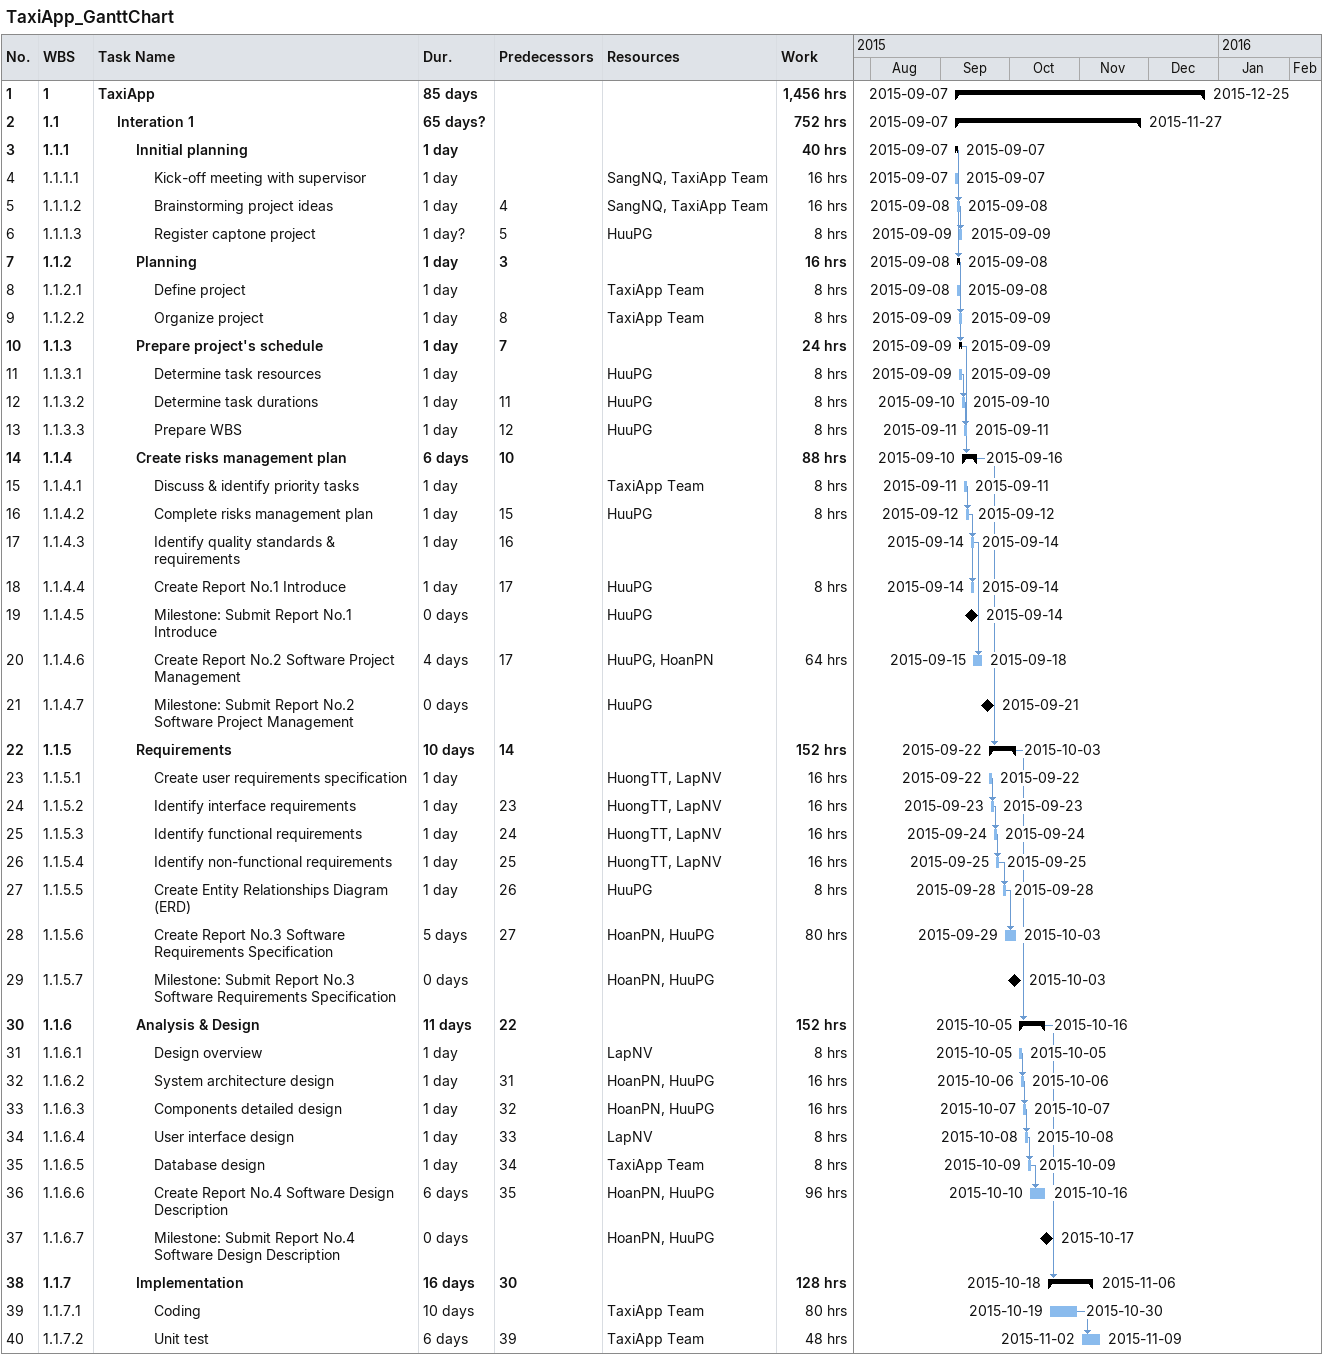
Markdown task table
TaxiApp_GanttChart

| ID | WBS | Task | Duration | Start | Finish | Predecessors | Resources | Work (h) |
|---|---|---|---|---|---|---|---|---|
| 1 | 1 | **TaxiApp** | 85d | 2015-09-07 | 2015-12-25 |  |  | 1456 |
| 2 | 1.1 | **Interation 1** | 65d? | 2015-09-07 | 2015-11-27 |  |  | 752 |
| 3 | 1.1.1 | **Innitial planning** | 1d | 2015-09-07 | 2015-09-07 |  |  | 40 |
| 4 | 1.1.1.1 | Kick-off meeting with supervisor | 1d | 2015-09-07 | 2015-09-07 |  | SangNQ, TaxiApp Team | 16 |
| 5 | 1.1.1.2 | Brainstorming project ideas | 1d | 2015-09-08 | 2015-09-08 | 4 | SangNQ, TaxiApp Team | 16 |
| 6 | 1.1.1.3 | Register captone project | 1d? | 2015-09-09 | 2015-09-09 | 5 | HuuPG | 8 |
| 7 | 1.1.2 | **Planning** | 1d | 2015-09-08 | 2015-09-08 | 3 |  | 16 |
| 8 | 1.1.2.1 | Define project | 1d | 2015-09-08 | 2015-09-08 |  | TaxiApp Team | 8 |
| 9 | 1.1.2.2 | Organize project | 1d | 2015-09-09 | 2015-09-09 | 8 | TaxiApp Team | 8 |
| 10 | 1.1.3 | **Prepare project's schedule** | 1d | 2015-09-09 | 2015-09-09 | 7 |  | 24 |
| 11 | 1.1.3.1 | Determine task resources | 1d | 2015-09-09 | 2015-09-09 |  | HuuPG | 8 |
| 12 | 1.1.3.2 | Determine task durations | 1d | 2015-09-10 | 2015-09-10 | 11 | HuuPG | 8 |
| 13 | 1.1.3.3 | Prepare WBS | 1d | 2015-09-11 | 2015-09-11 | 12 | HuuPG | 8 |
| 14 | 1.1.4 | **Create risks management plan** | 6d | 2015-09-10 | 2015-09-16 | 10 |  | 88 |
| 15 | 1.1.4.1 | Discuss & identify priority tasks | 1d | 2015-09-11 | 2015-09-11 |  | TaxiApp Team | 8 |
| 16 | 1.1.4.2 | Complete risks management plan | 1d | 2015-09-12 | 2015-09-12 | 15 | HuuPG | 8 |
| 17 | 1.1.4.3 | Identify quality standards & requirements | 1d | 2015-09-14 | 2015-09-14 | 16 |  |  |
| 18 | 1.1.4.4 | Create Report No.1 Introduce | 1d | 2015-09-14 | 2015-09-14 | 17 | HuuPG | 8 |
| 19 | 1.1.4.5 | Milestone: Submit Report No.1 Introduce | 0d | 2015-09-14 | 2015-09-14 |  | HuuPG |  |
| 20 | 1.1.4.6 | Create Report No.2 Software Project Management | 4d | 2015-09-15 | 2015-09-18 | 17 | HuuPG, HoanPN | 64 |
| 21 | 1.1.4.7 | Milestone: Submit Report No.2 Software Project Management | 0d | 2015-09-21 | 2015-09-21 |  | HuuPG |  |
| 22 | 1.1.5 | **Requirements** | 10d | 2015-09-22 | 2015-10-03 | 14 |  | 152 |
| 23 | 1.1.5.1 | Create user requirements specification | 1d | 2015-09-22 | 2015-09-22 |  | HuongTT, LapNV | 16 |
| 24 | 1.1.5.2 | Identify interface requirements | 1d | 2015-09-23 | 2015-09-23 | 23 | HuongTT, LapNV | 16 |
| 25 | 1.1.5.3 | Identify functional requirements | 1d | 2015-09-24 | 2015-09-24 | 24 | HuongTT, LapNV | 16 |
| 26 | 1.1.5.4 | Identify non-functional requirements | 1d | 2015-09-25 | 2015-09-25 | 25 | HuongTT, LapNV | 16 |
| 27 | 1.1.5.5 | Create Entity Relationships Diagram (ERD) | 1d | 2015-09-28 | 2015-09-28 | 26 | HuuPG | 8 |
| 28 | 1.1.5.6 | Create Report No.3 Software Requirements Specification | 5d | 2015-09-29 | 2015-10-03 | 27 | HoanPN, HuuPG | 80 |
| 29 | 1.1.5.7 | Milestone: Submit Report No.3 Software Requirements Specification | 0d | 2015-10-03 | 2015-10-03 |  | HoanPN, HuuPG |  |
| 30 | 1.1.6 | **Analysis & Design** | 11d | 2015-10-05 | 2015-10-16 | 22 |  | 152 |
| 31 | 1.1.6.1 | Design overview | 1d | 2015-10-05 | 2015-10-05 |  | LapNV | 8 |
| 32 | 1.1.6.2 | System architecture design | 1d | 2015-10-06 | 2015-10-06 | 31 | HoanPN, HuuPG | 16 |
| 33 | 1.1.6.3 | Components detailed design | 1d | 2015-10-07 | 2015-10-07 | 32 | HoanPN, HuuPG | 16 |
| 34 | 1.1.6.4 | User interface design | 1d | 2015-10-08 | 2015-10-08 | 33 | LapNV | 8 |
| 35 | 1.1.6.5 | Database design | 1d | 2015-10-09 | 2015-10-09 | 34 | TaxiApp Team | 8 |
| 36 | 1.1.6.6 | Create Report No.4 Software Design Description | 6d | 2015-10-10 | 2015-10-16 | 35 | HoanPN, HuuPG | 96 |
| 37 | 1.1.6.7 | Milestone: Submit Report No.4 Software Design Description | 0d | 2015-10-17 | 2015-10-17 |  | HoanPN, HuuPG |  |
| 38 | 1.1.7 | **Implementation** | 16d | 2015-10-18 | 2015-11-06 | 30 |  | 128 |
| 39 | 1.1.7.1 | Coding | 10d | 2015-10-19 | 2015-10-30 |  | TaxiApp Team | 80 |
| 40 | 1.1.7.2 | Unit test | 6d | 2015-11-02 | 2015-11-09 | 39 | TaxiApp Team | 48 |
